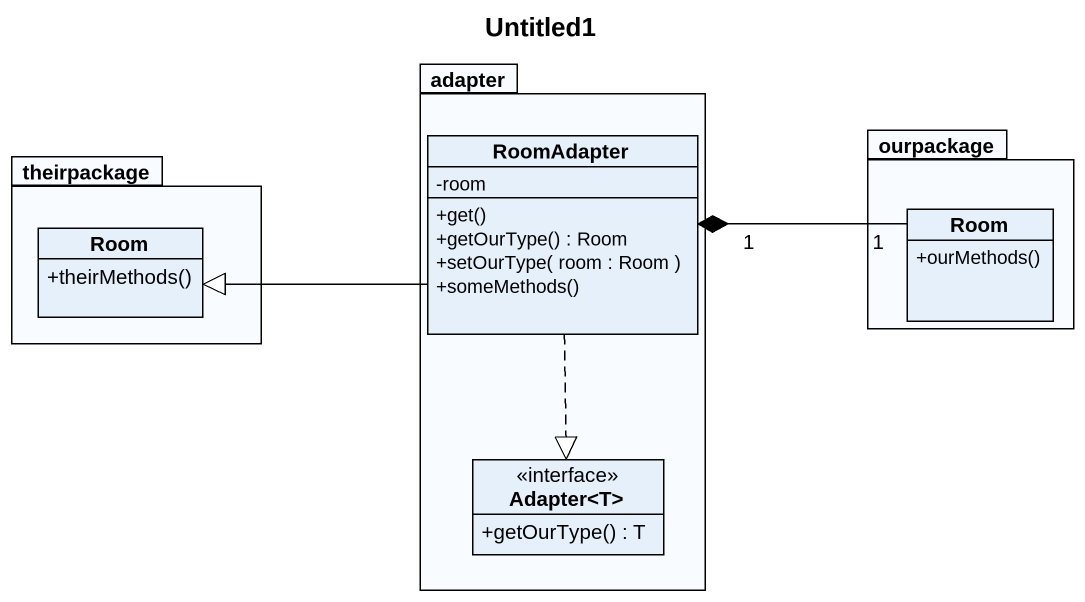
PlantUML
@startuml
title Untitled1
hide circle
hide empty members
skinparam classAttributeIconSize 0
package adapter {
  class RoomAdapter {
    -room
    +get()
    +getOurType() : Room
    +setOurType( room : Room )
    +someMethods()
  }
  interface "Adapter<T>" as Adapter_T {
    +getOurType() : T
  }
}
package theirpackage {
  class Room {
    +theirMethods()
  }
}
package ourpackage {
  class "Room" as Room_2 {
    +ourMethods()
  }
}
RoomAdapter -left-|> Room
RoomAdapter "1" *-right- "1" Room_2
RoomAdapter ..|> Adapter_T
@enduml
